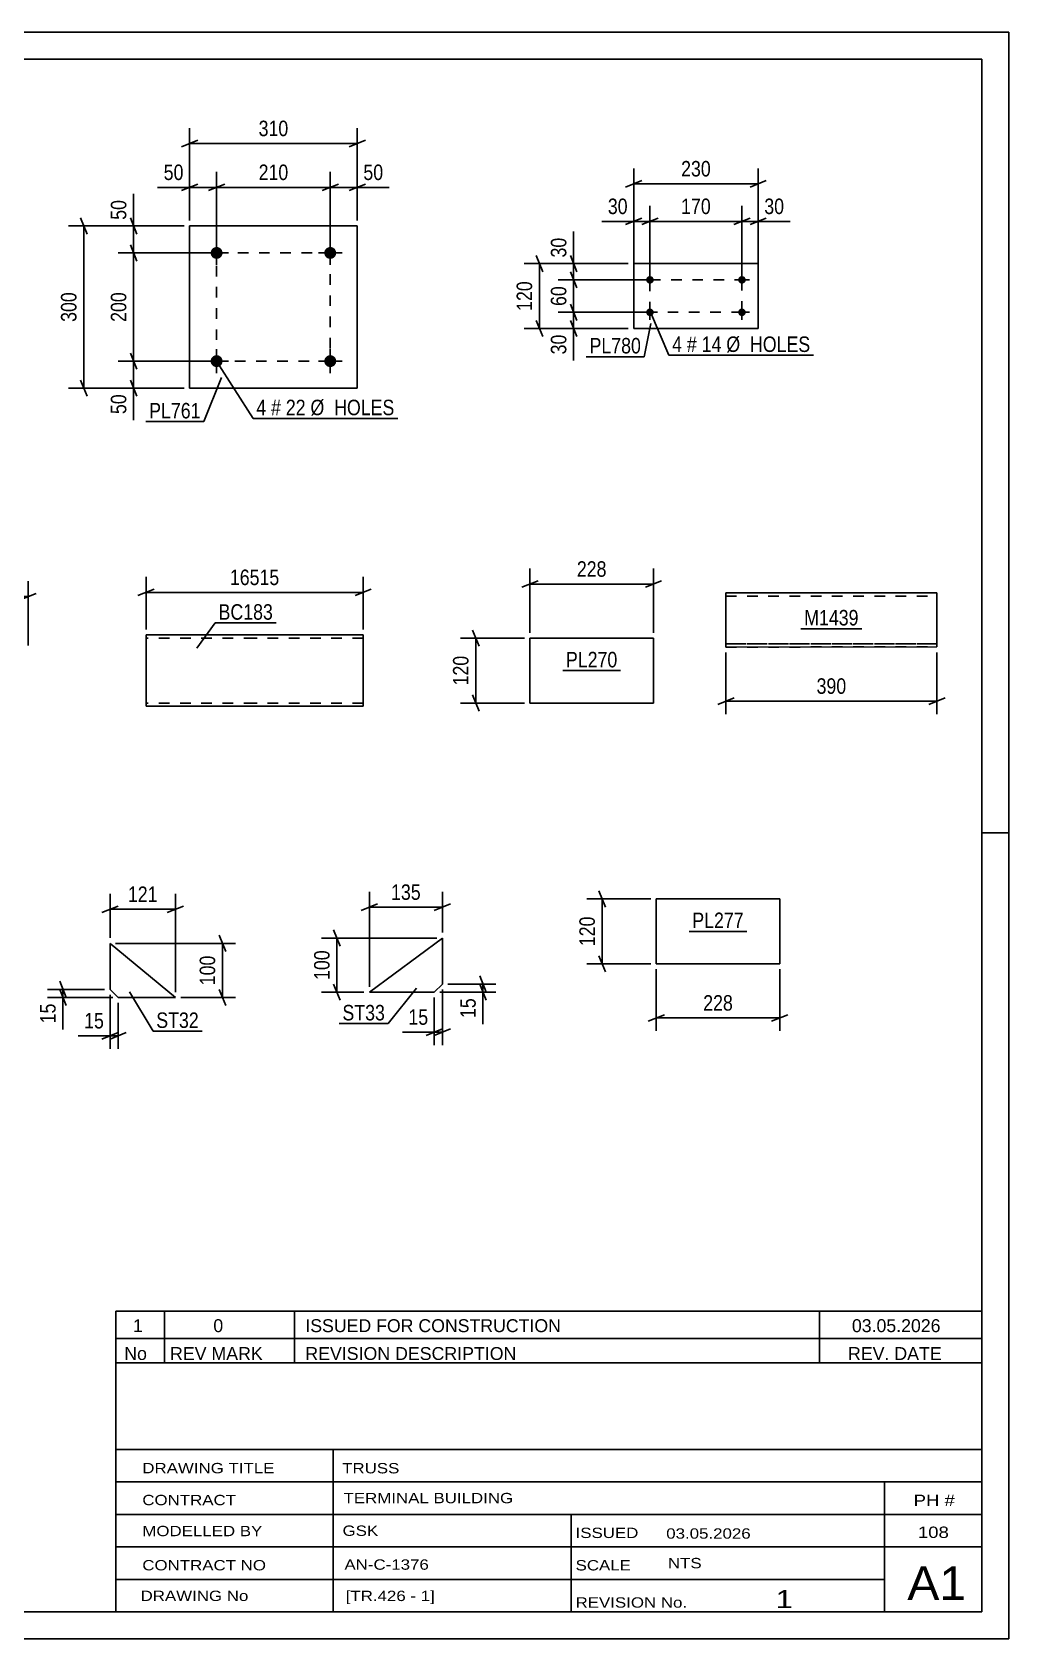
# Model space of a CAD drawing. Header units: millimetres. Extents: x 0 to 420, y 0 to 297.
# Drawn here: x 239.5 to 420, y 0 to 297 of the extents above; entities that cross this region are included whole.
import ezdxf

# ---------------------------------------------------------------- set-up
doc = ezdxf.new("R2010")
doc.units = ezdxf.units.MM
doc.linetypes.add('DXK_LINE_DOT2', pattern=[3.9198, 1.9599, -1.9599])
doc.styles.add('Arial Narrow', font='ARIALN.TTF', dxfattribs={"height": 0.2})

# ---------------------------------------------------------------- blocks, each defined once
blk = doc.blocks.new('Unknown-814463831-7954')
at = {"color": 7, "linetype": 'Continuous'}
for p, q in [((255, 60.55), (415, 60.55)), ((415, 60.55), (255, 60.55)), ((255, 60.55), (255, 55.55)), ((264, 60.55), (264, 55.55)), ((288, 60.55), (288, 55.55)), ((385, 60.55), (385, 55.55)), ((415, 60.55), (415, 55.55)), ((255, 55.55), (415, 55.55)), ((255, 55.55), (255, 51.05)), ((255, 55.55), (415, 55.55)), ((264, 55.55), (264, 51.05)), ((288, 55.55), (288, 51.05)), ((385, 55.55), (385, 51.05)), ((415, 55.55), (415, 51.05)), ((415, 51.05), (255, 51.05))]:
    blk.add_line(p, q, dxfattribs=at)
at = {"color": 7, "linetype": 'Continuous', "style": 'Arial Narrow'}
for s, height, width, p in [('1', 2.39, 1.196471, (258.16, 56.7)), ('0', 2.39, 1.196471, (273, 56.7)), ('ISSUED FOR CONSTRUCTION', 2.3861, 1.196471, (290, 56.7)), ('03.05.2026', 2.386, 1.196471, (391, 56.7)), ('No', 2.386, 1.2, (256.54, 51.55)), ('REV MARK', 2.386, 1.2, (265, 51.55)), ('REVISION DESCRIPTION', 2.3861, 1.2, (290, 51.55)), ('REV. DATE', 2.386, 1.2, (390.28, 51.55))]:
    blk.add_text(s, height=height, dxfattribs=dict(at, width=width)).set_placement(p)
blk = doc.blocks.new('Unknown-814463831-1135')
at = {"color": 5, "linetype": 'Continuous'}
for p, q in [((420, 297), (0, 297)), ((420, 0), (420, 297)), ((415, 292), (5, 292)), ((415, 5), (415, 292)), ((420, 149), (415, 149)), ((5, 5), (415, 5)), ((0, 0), (420, 0))]:
    blk.add_line(p, q, dxfattribs=at)
blk = doc.blocks.new('Unknown-814463831-7953')
at = {"color": 7, "linetype": 'Continuous'}
for p, q in [((255, 51.05), (255, 5)), ((255, 51.05), (415, 51.05)), ((415, 51), (415, 5)), ((255, 35), (415, 35)), ((295.14, 35), (295.14, 5)), ((255, 29), (415, 29)), ((397, 5.05), (397, 29.05)), ((255, 23), (415, 23)), ((339.14, 23), (339.14, 5)), ((255, 17), (415, 17)), ((255, 11), (397, 11)), ((255, 5), (415, 5))]:
    blk.add_line(p, q, dxfattribs=at)
at = {"color": 7, "style": 'Arial Narrow'}
for s, height, width, p in [('DRAWING TITLE', 1.9089, 1.425378, (259.88, 30.61)), ('TRUSS', 1.909, 1.425378, (296.81, 30.59)), ('TERMINAL BUILDING', 1.9089, 1.425378, (297.06, 25.07)), ('CONTRACT', 1.909, 1.425378, (259.88, 24.71)), ('MODELLED BY', 1.9089, 1.425378, (259.88, 18.98)), ('GSK', 1.909, 1.425378, (296.88, 19.04)), ('ISSUED', 1.909, 1.425378, (339.94, 18.64)), ('03.05.2026', 1.909, 1.425378, (356.69, 18.52)), ('CONTRACT NO', 1.9089, 1.425378, (259.88, 12.66)), ('AN-C-1376', 1.909, 1.425378, (297.23, 12.78)), ('SCALE', 1.909, 1.425378, (339.94, 12.65)), ('A1', 6.204, 1.25, (401.24, 7.2)), ('DRAWING No', 1.909, 1.425378, (259.56, 7)), ('[TR.426 - 1]', 1.9089, 1.425378, (297.46, 6.99)), ('1', 3.34, 1.5, (376.91, 5.68)), ('REVISION No.', 1.9089, 1.425378, (339.94, 5.77))]:
    blk.add_text(s, height=height, dxfattribs=dict(at, width=width)).set_placement(p)
at = {"color": 7, "linetype": 'Continuous', "style": 'Arial Narrow'}
for s, height, width, p in [('PH #', 2.1, 1.42538, (402.4, 24.55)), ('108', 2.1, 1.42538, (403.19, 18.65)), ('NTS', 1.909, 1.425378, (357, 13.05))]:
    blk.add_text(s, height=height, dxfattribs=dict(at, width=width)).set_placement(p)
blk = doc.blocks.new('Part-814463831-2217 - 2201')
at = {"color": 2, "linetype": 'Continuous'}
for p, q in [((253.91, 128.56), (253.91, 120.06)), ((253.91, 128.56), (266, 118.56)), ((253.91, 120.06), (255.41, 118.56)), ((266, 118.56), (255.41, 118.56))]:
    blk.add_line(p, q, dxfattribs=at)
blk = doc.blocks.new('Part-814463831-2102 - 2088')
at = {"color": 2, "linetype": 'Continuous'}
for p, q in [((354.33, 184.98), (331.5, 184.98)), ((331.5, 184.98), (331.5, 172.98)), ((354.33, 172.98), (354.33, 184.98)), ((331.5, 172.98), (354.33, 172.98))]:
    blk.add_line(p, q, dxfattribs=at)
blk = doc.blocks.new('Part-814463831-2277 - 2261')
at = {"color": 2, "linetype": 'Continuous'}
for p, q in [((315.33, 129.54), (301.84, 119.54)), ((315.33, 121.04), (315.33, 129.54)), ((301.84, 119.54), (313.83, 119.54)), ((313.83, 119.54), (315.33, 121.04))]:
    blk.add_line(p, q, dxfattribs=at)
blk = doc.blocks.new('Bolt-814463831-2588 - 2539')
at = {"linetype": 'Continuous'}
for points in [[(272.51, 236.18), (272.53, 236.41), (272.6, 236.63), (272.72, 236.83), (272.87, 237), (273.06, 237.13), (273.27, 237.23), (273.49, 237.28), (273.72, 237.28), (273.95, 237.23), (274.16, 237.13), (274.35, 237), (274.5, 236.83), (274.61, 236.63), (274.69, 236.41), (274.71, 236.18), (274.69, 235.95), (274.61, 235.73), (274.5, 235.54), (274.35, 235.36), (274.16, 235.23), (273.95, 235.14), (273.72, 235.09), (273.49, 235.09), (273.27, 235.14), (273.06, 235.23), (272.87, 235.36), (272.72, 235.54), (272.6, 235.73), (272.53, 235.95)], [(293.51, 236.18), (293.53, 236.41), (293.6, 236.63), (293.72, 236.83), (293.87, 237), (294.06, 237.13), (294.27, 237.23), (294.49, 237.28), (294.72, 237.28), (294.95, 237.23), (295.16, 237.13), (295.35, 237), (295.5, 236.83), (295.61, 236.63), (295.69, 236.41), (295.71, 236.18), (295.69, 235.95), (295.61, 235.73), (295.5, 235.54), (295.35, 235.36), (295.16, 235.23), (294.95, 235.14), (294.72, 235.09), (294.49, 235.09), (294.27, 235.14), (294.06, 235.23), (293.87, 235.36), (293.72, 235.54), (293.6, 235.73), (293.53, 235.95)]]:
    blk.add_hatch(color=1, dxfattribs=at).paths.add_polyline_path(points)
at = {"color": 1, "linetype": 'Continuous'}
for p, q in [((273.61, 238.38), (273.61, 233.98)), ((294.61, 238.38), (294.61, 233.98)), ((271.41, 236.18), (275.81, 236.18)), ((292.41, 236.18), (296.81, 236.18))]:
    blk.add_line(p, q, dxfattribs=at)
blk = doc.blocks.new('Part-814463831-2555 - 2539')
at = {"color": 2, "linetype": 'Continuous'}
for p, q in [((268.61, 261.18), (299.61, 261.18)), ((268.61, 231.18), (268.61, 261.18)), ((299.61, 261.18), (299.61, 261.18)), ((299.61, 261.18), (299.61, 231.18)), ((268.61, 231.18), (299.61, 231.18)), ((299.61, 231.18), (299.61, 231.18))]:
    blk.add_line(p, q, dxfattribs=at)
at = {"color": 7, "linetype": 'DXK_LINE_DOT2'}
for p, q in [((268.61, 261.18), (268.61, 261.18)), ((268.61, 231.18), (268.61, 261.18)), ((299.61, 231.18), (299.61, 261.18)), ((268.61, 231.18), (268.61, 231.18))]:
    blk.add_line(p, q, dxfattribs=at)
blk = doc.blocks.new('Bolt-814463831-2593 - 2539')
at = {"linetype": 'Continuous'}
for points in [[(272.51, 256.18), (272.53, 256.41), (272.6, 256.63), (272.72, 256.83), (272.87, 257), (273.06, 257.13), (273.27, 257.23), (273.49, 257.28), (273.72, 257.28), (273.95, 257.23), (274.16, 257.13), (274.35, 257), (274.5, 256.83), (274.61, 256.63), (274.69, 256.41), (274.71, 256.18), (274.69, 255.95), (274.61, 255.73), (274.5, 255.54), (274.35, 255.36), (274.16, 255.23), (273.95, 255.14), (273.72, 255.09), (273.49, 255.09), (273.27, 255.14), (273.06, 255.23), (272.87, 255.36), (272.72, 255.54), (272.6, 255.73), (272.53, 255.95)], [(293.51, 256.18), (293.53, 256.41), (293.6, 256.63), (293.72, 256.83), (293.87, 257), (294.06, 257.13), (294.27, 257.23), (294.49, 257.28), (294.72, 257.28), (294.95, 257.23), (295.16, 257.13), (295.35, 257), (295.5, 256.83), (295.61, 256.63), (295.69, 256.41), (295.71, 256.18), (295.69, 255.95), (295.61, 255.73), (295.5, 255.54), (295.35, 255.36), (295.16, 255.23), (294.95, 255.14), (294.72, 255.09), (294.49, 255.09), (294.27, 255.14), (294.06, 255.23), (293.87, 255.36), (293.72, 255.54), (293.6, 255.73), (293.53, 255.95)]]:
    blk.add_hatch(color=1, dxfattribs=at).paths.add_polyline_path(points)
at = {"color": 1, "linetype": 'Continuous'}
for p, q in [((271.41, 256.18), (275.81, 256.18)), ((273.61, 258.38), (273.61, 253.98)), ((292.41, 256.18), (296.81, 256.18)), ((294.61, 258.38), (294.61, 253.98))]:
    blk.add_line(p, q, dxfattribs=at)
blk = doc.blocks.new('Part-814463831-2783 - 2769')
at = {"color": 2, "linetype": 'Continuous'}
for p, q in [((367.71, 193.34), (406.71, 193.35)), ((367.72, 193.34), (367.71, 193.34)), ((367.71, 193.25), (367.71, 193.34)), ((367.71, 192.99), (367.71, 193.25)), ((406.71, 193.35), (406.71, 193.35)), ((406.71, 193.35), (406.71, 193.26)), ((406.71, 193.26), (406.71, 193)), ((367.71, 192.6), (367.71, 192.99)), ((367.71, 192.6), (367.72, 184.08)), ((406.71, 193), (406.71, 192.61)), ((406.71, 192.61), (406.71, 184.09)), ((367.72, 183.69), (367.72, 184.08)), ((367.72, 183.43), (367.72, 183.69)), ((367.72, 183.34), (367.72, 183.43)), ((367.72, 183.34), (406.71, 183.35)), ((367.72, 183.34), (367.72, 183.34)), ((406.71, 184.09), (406.71, 183.7)), ((406.71, 183.7), (406.71, 183.44)), ((406.71, 183.44), (406.71, 183.35)), ((406.71, 183.35), (406.71, 183.35))]:
    blk.add_line(p, q, dxfattribs=at)
at = {"color": 7, "linetype": 'DXK_LINE_DOT2'}
for p, q in [((367.72, 193.34), (406.71, 193.35)), ((367.72, 193.34), (367.72, 193.25)), ((367.72, 193.25), (367.72, 192.99)), ((406.71, 193.26), (406.71, 193.35)), ((406.71, 193), (406.71, 193.26)), ((367.71, 192.74), (406.71, 192.75)), ((367.71, 192.74), (367.72, 192.74)), ((367.71, 192.69), (367.71, 192.74)), ((367.71, 192.6), (367.71, 192.69)), ((367.71, 192.56), (367.71, 192.6)), ((367.71, 192.37), (367.71, 192.56)), ((367.71, 192.37), (367.72, 184.12)), ((367.72, 192.99), (367.72, 192.6)), ((367.72, 192.74), (406.71, 192.75)), ((367.72, 192.69), (367.72, 192.74)), ((367.72, 192.69), (367.72, 184.31)), ((367.72, 192.6), (367.72, 183.99)), ((406.71, 192.61), (406.71, 193)), ((406.71, 192.75), (406.71, 192.75)), ((406.71, 192.71), (406.71, 192.75)), ((406.71, 192.71), (406.71, 192.75)), ((406.71, 192.71), (406.71, 184.32)), ((406.71, 192.61), (406.71, 192.71)), ((406.71, 192.61), (406.71, 184)), ((406.71, 192.58), (406.71, 192.61)), ((406.71, 192.38), (406.71, 192.58)), ((406.71, 192.38), (406.71, 184.13)), ((367.72, 184.12), (367.72, 184.31)), ((406.71, 184.13), (406.71, 184.32)), ((367.72, 183.99), (367.72, 184.12)), ((367.72, 184.12), (367.72, 183.99)), ((367.72, 183.94), (367.72, 183.99)), ((367.72, 183.99), (367.72, 183.94)), ((367.72, 183.99), (367.72, 183.69)), ((406.71, 183.95), (367.72, 183.94)), ((367.72, 183.94), (406.71, 183.95)), ((367.72, 183.94), (367.72, 183.94)), ((367.72, 183.69), (367.72, 183.43)), ((367.72, 183.43), (367.72, 183.34)), ((367.72, 183.34), (406.71, 183.35)), ((406.71, 184), (406.71, 184.13)), ((406.71, 184.13), (406.71, 184)), ((406.71, 183.95), (406.71, 184)), ((406.71, 184), (406.71, 183.95)), ((406.71, 183.7), (406.71, 184)), ((406.71, 183.95), (406.71, 183.95)), ((406.71, 183.44), (406.71, 183.7)), ((406.71, 183.35), (406.71, 183.44))]:
    blk.add_line(p, q, dxfattribs=at)
blk = doc.blocks.new('Bolt-814463831-2863 - 2829')
at = {"linetype": 'Continuous'}
for points in [[(354.38, 251.2), (354.37, 251.05), (354.32, 250.91), (354.24, 250.79), (354.14, 250.68), (354.02, 250.6), (353.89, 250.54), (353.74, 250.52), (353.6, 250.52), (353.45, 250.55), (353.32, 250.61), (353.2, 250.7), (353.11, 250.81), (353.04, 250.94), (353, 251.08), (352.98, 251.23), (353, 251.37), (353.05, 251.51), (353.13, 251.64), (353.23, 251.74), (353.35, 251.83), (353.48, 251.88), (353.63, 251.91), (353.77, 251.91), (353.91, 251.87), (354.05, 251.81), (354.16, 251.72), (354.26, 251.61), (354.33, 251.48), (354.37, 251.34)], [(371.38, 251.2), (371.37, 251.05), (371.32, 250.91), (371.24, 250.79), (371.14, 250.68), (371.02, 250.6), (370.89, 250.54), (370.74, 250.52), (370.6, 250.52), (370.45, 250.55), (370.32, 250.61), (370.2, 250.7), (370.11, 250.81), (370.04, 250.94), (370, 251.08), (369.98, 251.23), (370, 251.37), (370.05, 251.51), (370.13, 251.64), (370.23, 251.74), (370.35, 251.83), (370.48, 251.88), (370.63, 251.91), (370.77, 251.91), (370.91, 251.87), (371.05, 251.81), (371.16, 251.72), (371.26, 251.61), (371.33, 251.48), (371.37, 251.34)], [(354.38, 245.2), (354.37, 245.05), (354.32, 244.91), (354.24, 244.79), (354.14, 244.68), (354.02, 244.6), (353.89, 244.54), (353.74, 244.52), (353.6, 244.52), (353.45, 244.55), (353.32, 244.61), (353.2, 244.7), (353.11, 244.81), (353.04, 244.94), (353, 245.08), (352.98, 245.23), (353, 245.37), (353.05, 245.51), (353.13, 245.64), (353.23, 245.74), (353.35, 245.83), (353.48, 245.88), (353.63, 245.91), (353.77, 245.91), (353.91, 245.87), (354.05, 245.81), (354.16, 245.72), (354.26, 245.61), (354.33, 245.48), (354.37, 245.34)], [(371.38, 245.2), (371.37, 245.05), (371.32, 244.91), (371.24, 244.79), (371.14, 244.68), (371.02, 244.6), (370.89, 244.54), (370.74, 244.52), (370.6, 244.52), (370.45, 244.55), (370.32, 244.61), (370.2, 244.7), (370.11, 244.81), (370.04, 244.94), (370, 245.08), (369.98, 245.23), (370, 245.37), (370.05, 245.51), (370.13, 245.64), (370.23, 245.74), (370.35, 245.83), (370.48, 245.88), (370.63, 245.91), (370.77, 245.91), (370.91, 245.87), (371.05, 245.81), (371.16, 245.72), (371.26, 245.61), (371.33, 245.48), (371.37, 245.34)]]:
    blk.add_hatch(color=1, dxfattribs=at).paths.add_polyline_path(points)
at = {"color": 1, "linetype": 'Continuous'}
for p, q in [((353.68, 249.81), (353.68, 252.61)), ((370.68, 249.81), (370.68, 252.61)), ((355.08, 251.21), (352.28, 251.21)), ((372.08, 251.21), (369.28, 251.21)), ((353.68, 243.81), (353.68, 246.61)), ((370.68, 243.81), (370.68, 246.61)), ((355.08, 245.21), (352.28, 245.21)), ((372.08, 245.21), (369.28, 245.21))]:
    blk.add_line(p, q, dxfattribs=at)
blk = doc.blocks.new('Part-814463831-2878 - 2829')
at = {"color": 2, "linetype": 'Continuous'}
for p, q in [((373.68, 254.21), (350.68, 254.21)), ((350.68, 242.21), (350.68, 254.21)), ((373.68, 254.21), (373.68, 242.21)), ((373.68, 242.21), (350.68, 242.21)), ((373.68, 242.21), (373.68, 242.21))]:
    blk.add_line(p, q, dxfattribs=at)
at = {"color": 7, "linetype": 'DXK_LINE_DOT2'}
for p, q in [((350.68, 242.21), (350.68, 254.21)), ((373.68, 242.21), (373.68, 254.21)), ((373.68, 242.21), (373.68, 242.21))]:
    blk.add_line(p, q, dxfattribs=at)
blk = doc.blocks.new('Part-814463831-3023 - 3007')
at = {"color": 2, "linetype": 'Continuous'}
for p, q in [((280.58, 185.58), (260.58, 185.58)), ((260.58, 172.47), (260.58, 185.58)), ((300.68, 185.58), (280.68, 185.58)), ((300.68, 185.58), (300.68, 172.38)), ((260.58, 172.38), (260.58, 172.47)), ((280.58, 172.38), (260.58, 172.38)), ((300.68, 172.38), (280.68, 172.38))]:
    blk.add_line(p, q, dxfattribs=at)
at = {"color": 7, "linetype": 'DXK_LINE_DOT2'}
for p, q in [((280.58, 184.98), (260.58, 184.98)), ((300.68, 184.98), (280.68, 184.98)), ((300.68, 185.49), (300.68, 185.58)), ((260.58, 172.98), (260.58, 173.03)), ((280.58, 172.98), (260.58, 172.98)), ((300.68, 172.98), (280.68, 172.98)), ((300.68, 172.98), (300.68, 173.03))]:
    blk.add_line(p, q, dxfattribs=at)
blk = doc.blocks.new('Part-814463831-7644 - 7643')
at = {"color": 2, "linetype": 'Continuous'}
for p, q in [((377.67, 136.78), (354.85, 136.78)), ((354.85, 136.78), (354.85, 124.78)), ((377.67, 124.78), (377.67, 136.78)), ((354.85, 124.78), (377.67, 124.78))]:
    blk.add_line(p, q, dxfattribs=at)
blk = doc.blocks.new('Rectangle-814463831-2712 - 2539')
at = {"color": 1, "linetype": 'DXK_LINE_DOT2'}
blk.add_lwpolyline([(273.61, 256.18), (294.61, 256.18), (294.61, 236.18), (273.61, 236.18), (273.61, 256.18)], close=True, dxfattribs=at)
blk = doc.blocks.new('Rectangle-814463831-2963 - 2829')
at = {"color": 1, "linetype": 'DXK_LINE_DOT2'}
blk.add_lwpolyline([(353.68, 251.21), (370.68, 251.21), (370.68, 245.21), (353.68, 245.21), (353.68, 251.21)], close=True, dxfattribs=at)
blk = doc.blocks.new('StraightDimension-814463831-1923 - 1899')
at = {"color": 7, "linetype": 'Continuous'}
for p, q in [((200.19, 193.25), (197.19, 192.05)), ((198.69, 183.65), (198.69, 195.5)), ((237.29, 192.05), (240.29, 193.25)), ((238.79, 183.65), (238.79, 195.5)), ((198.69, 192.65), (238.79, 192.65))]:
    blk.add_line(p, q, dxfattribs=at)
at = {"color": 0}
blk.add_wipeout([(223.91, 193.4), (223.91, 197.6), (213.57, 197.6), (213.57, 193.4)], dxfattribs=at)
at = {"color": 3, "style": 'Arial Narrow'}
blk.add_text('16221', height=2.863, dxfattribs=at).set_placement((214.17, 194))
blk = doc.blocks.new('StraightDimension-814463831-2249 - 2201')
at = {"color": 7, "linetype": 'Continuous'}
for p, q in [((254.91, 128.56), (277.09, 128.56)), ((274.09, 130.06), (275.29, 127.06)), ((274.69, 118.56), (274.69, 128.56)), ((275.29, 117.06), (274.09, 120.06)), ((267, 118.56), (277.09, 118.56))]:
    blk.add_line(p, q, dxfattribs=at)
at = {"color": 0}
blk.add_wipeout([(273.94, 126.91), (269.74, 126.91), (269.74, 120.22), (273.94, 120.22)], dxfattribs=at)
at = {"color": 3, "style": 'Arial Narrow'}
blk.add_text('100', height=2.863, rotation=90.0002, dxfattribs=at).set_placement((273.34, 120.82))
blk = doc.blocks.new('StraightDimension-814463831-2219 - 2201')
at = {"color": 7, "linetype": 'Continuous'}
for p, q in [((253.91, 119.06), (253.91, 109.08)), ((255.41, 117.56), (255.41, 109.08)), ((252.41, 110.88), (255.41, 112.08)), ((256.91, 112.08), (253.91, 110.88)), ((253.91, 111.48), (255.41, 111.48))]:
    blk.add_line(p, q, dxfattribs=at)
at = {"color": 0}
blk.add_wipeout([(253.38, 112.23), (253.38, 116.43), (248.53, 116.43), (248.53, 112.23)], dxfattribs=at)
at = {"color": 7, "linetype": 'Continuous'}
blk.add_line((253.91, 111.48), (248, 111.48), dxfattribs=at)
blk.add_line((253.91, 111.48), (248, 111.48), dxfattribs=at)
at = {"color": 3, "style": 'Arial Narrow'}
blk.add_text('15', height=2.863, dxfattribs=at).set_placement((249.13, 112.83))
blk = doc.blocks.new('StraightDimension-814463831-2231 - 2201')
at = {"color": 7, "linetype": 'Continuous'}
for p, q in [((253.91, 129.56), (253.91, 137.71)), ((266, 119.56), (266, 137.71)), ((252.41, 134.26), (255.41, 135.46)), ((253.91, 134.86), (266, 134.86)), ((267.5, 135.46), (264.5, 134.26))]:
    blk.add_line(p, q, dxfattribs=at)
at = {"color": 0}
blk.add_wipeout([(263.29, 135.61), (263.29, 139.81), (256.61, 139.81), (256.61, 135.61)], dxfattribs=at)
at = {"color": 3, "style": 'Arial Narrow'}
blk.add_text('121', height=2.863, dxfattribs=at).set_placement((257.21, 136.21))
blk = doc.blocks.new('StraightDimension-814463831-2238 - 2201')
at = {"color": 7, "linetype": 'Continuous'}
for p, q in [((252.91, 120.06), (242.36, 120.06)), ((244.61, 121.56), (245.81, 118.56)), ((245.81, 117.06), (244.61, 120.06)), ((245.21, 118.56), (245.21, 120.06)), ((254.41, 118.56), (242.36, 118.56))]:
    blk.add_line(p, q, dxfattribs=at)
at = {"color": 0}
blk.add_wipeout([(244.46, 118.04), (240.26, 118.04), (240.26, 113.18), (244.46, 113.18)], dxfattribs=at)
at = {"color": 7, "linetype": 'Continuous'}
blk.add_line((245.21, 118.56), (245.21, 112.66), dxfattribs=at)
blk.add_line((245.21, 118.56), (245.21, 112.66), dxfattribs=at)
at = {"color": 3, "style": 'Arial Narrow'}
blk.add_text('15', height=2.863, rotation=90.0002, dxfattribs=at).set_placement((243.86, 113.78))
blk = doc.blocks.new('StraightDimension-814463831-2104 - 2088')
at = {"color": 7, "linetype": 'Continuous'}
for p, q in [((331.5, 185.98), (331.5, 197.83)), ((354.33, 185.98), (354.33, 197.83)), ((333, 195.58), (330, 194.38)), ((331.5, 194.98), (354.33, 194.98)), ((352.83, 194.38), (355.83, 195.58))]:
    blk.add_line(p, q, dxfattribs=at)
at = {"color": 0}
blk.add_wipeout([(346.26, 195.73), (346.26, 199.93), (339.57, 199.93), (339.57, 195.73)], dxfattribs=at)
at = {"color": 3, "style": 'Arial Narrow'}
blk.add_text('228', height=2.863, dxfattribs=at).set_placement((340.17, 196.33))
blk = doc.blocks.new('StraightDimension-814463831-2115 - 2088')
at = {"color": 7, "linetype": 'Continuous'}
for p, q in [((330.5, 184.98), (318.65, 184.98)), ((320.9, 186.48), (322.1, 183.48)), ((321.5, 172.98), (321.5, 184.98)), ((330.5, 172.98), (318.65, 172.98)), ((322.1, 171.48), (320.9, 174.48))]:
    blk.add_line(p, q, dxfattribs=at)
at = {"color": 0}
blk.add_wipeout([(320.75, 182.32), (316.55, 182.32), (316.55, 175.64), (320.75, 175.64)], dxfattribs=at)
at = {"color": 3, "style": 'Arial Narrow'}
blk.add_text('120', height=2.863, rotation=90.0002, dxfattribs=at).set_placement((320.15, 176.24))
blk = doc.blocks.new('StraightDimension-814463831-2279 - 2261')
at = {"color": 7, "linetype": 'Continuous'}
for p, q in [((322.23, 122.54), (323.43, 119.54)), ((314.83, 119.54), (325.23, 119.54)), ((316.33, 121.04), (325.23, 121.04)), ((323.43, 118.04), (322.23, 121.04)), ((322.83, 119.54), (322.83, 121.04))]:
    blk.add_line(p, q, dxfattribs=at)
at = {"color": 0}
blk.add_wipeout([(322.08, 119.01), (317.88, 119.01), (317.88, 114.16), (322.08, 114.16)], dxfattribs=at)
at = {"color": 7, "linetype": 'Continuous'}
blk.add_line((322.83, 119.54), (322.83, 113.63), dxfattribs=at)
blk.add_line((322.83, 119.54), (322.83, 113.63), dxfattribs=at)
at = {"color": 3, "style": 'Arial Narrow'}
blk.add_text('15', height=2.863, rotation=90.0002, dxfattribs=at).set_placement((321.48, 114.76))
blk = doc.blocks.new('StraightDimension-814463831-2316 - 2261')
at = {"color": 7, "linetype": 'Continuous'}
for p, q in [((301.84, 120.54), (301.84, 138.1)), ((315.33, 130.54), (315.33, 138.1)), ((303.34, 135.85), (300.34, 134.65)), ((301.84, 135.25), (315.33, 135.25)), ((313.83, 134.65), (316.83, 135.85))]:
    blk.add_line(p, q, dxfattribs=at)
at = {"color": 0}
blk.add_wipeout([(311.93, 136), (311.93, 140.2), (305.24, 140.2), (305.24, 136)], dxfattribs=at)
at = {"color": 3, "style": 'Arial Narrow'}
blk.add_text('135', height=2.863, dxfattribs=at).set_placement((305.84, 136.6))
blk = doc.blocks.new('StraightDimension-814463831-2291 - 2261')
at = {"color": 7, "linetype": 'Continuous'}
for p, q in [((295.23, 131.04), (296.43, 128.04)), ((314.33, 129.54), (292.98, 129.54)), ((295.83, 119.54), (295.83, 129.54)), ((300.84, 119.54), (292.98, 119.54)), ((296.43, 118.04), (295.23, 121.04))]:
    blk.add_line(p, q, dxfattribs=at)
at = {"color": 0}
blk.add_wipeout([(295.08, 127.88), (290.88, 127.88), (290.88, 121.2), (295.08, 121.2)], dxfattribs=at)
at = {"color": 3, "style": 'Arial Narrow'}
blk.add_text('100', height=2.863, rotation=90.0002, dxfattribs=at).set_placement((294.48, 121.8))
blk = doc.blocks.new('StraightDimension-814463831-2300 - 2261')
at = {"color": 7, "linetype": 'Continuous'}
for p, q in [((315.33, 120.04), (315.33, 109.76)), ((313.83, 118.54), (313.83, 109.76)), ((312.33, 111.56), (315.33, 112.76)), ((316.83, 112.76), (313.83, 111.56)), ((313.83, 112.16), (315.33, 112.16))]:
    blk.add_line(p, q, dxfattribs=at)
at = {"color": 0}
blk.add_wipeout([(313.31, 112.91), (313.31, 117.11), (308.45, 117.11), (308.45, 112.91)], dxfattribs=at)
at = {"color": 7, "linetype": 'Continuous'}
blk.add_line((313.83, 112.16), (307.93, 112.16), dxfattribs=at)
blk.add_line((313.83, 112.16), (307.93, 112.16), dxfattribs=at)
at = {"color": 3, "style": 'Arial Narrow'}
blk.add_text('15', height=2.863, dxfattribs=at).set_placement((309.05, 113.51))
blk = doc.blocks.new('StraightDimension-814463831-2616 - 2539')
at = {"color": 7, "linetype": 'Continuous'}
for p, q in [((294.61, 257.18), (294.61, 271.16)), ((299.61, 262.18), (299.61, 271.16)), ((293.11, 267.71), (296.11, 268.91)), ((294.61, 268.31), (299.61, 268.31)), ((301.11, 268.91), (298.11, 267.71))]:
    blk.add_line(p, q, dxfattribs=at)
at = {"color": 0}
blk.add_wipeout([(304.99, 269.06), (304.99, 273.26), (300.13, 273.26), (300.13, 269.06)], dxfattribs=at)
at = {"color": 7, "linetype": 'Continuous'}
blk.add_line((299.61, 268.31), (305.52, 268.31), dxfattribs=at)
blk.add_line((299.61, 268.31), (305.52, 268.31), dxfattribs=at)
at = {"color": 3, "style": 'Arial Narrow'}
blk.add_text('50', height=2.863, dxfattribs=at).set_placement((300.73, 269.66))
blk = doc.blocks.new('StraightDimension-814463831-2605 - 2539')
at = {"color": 7, "linetype": 'Continuous'}
for p, q in [((268.61, 262.18), (268.61, 279.27)), ((299.61, 262.18), (299.61, 279.27)), ((270.11, 277.02), (267.11, 275.82)), ((268.61, 276.42), (299.61, 276.42)), ((298.11, 275.82), (301.11, 277.02))]:
    blk.add_line(p, q, dxfattribs=at)
at = {"color": 0}
blk.add_wipeout([(287.45, 277.17), (287.45, 281.37), (280.77, 281.37), (280.77, 277.17)], dxfattribs=at)
at = {"color": 3, "style": 'Arial Narrow'}
blk.add_text('310', height=2.863, dxfattribs=at).set_placement((281.37, 277.77))
blk = doc.blocks.new('StraightDimension-814463831-2629 - 2539')
at = {"color": 7, "linetype": 'Continuous'}
for p, q in [((273.61, 257.18), (273.61, 271.16)), ((294.61, 257.18), (294.61, 271.16)), ((275.11, 268.91), (272.11, 267.71)), ((273.61, 268.31), (294.61, 268.31)), ((293.11, 267.71), (296.11, 268.91))]:
    blk.add_line(p, q, dxfattribs=at)
at = {"color": 0}
blk.add_wipeout([(287.45, 269.06), (287.45, 273.26), (280.77, 273.26), (280.77, 269.06)], dxfattribs=at)
at = {"color": 3, "style": 'Arial Narrow'}
blk.add_text('210', height=2.863, dxfattribs=at).set_placement((281.37, 269.66))
blk = doc.blocks.new('StraightDimension-814463831-2645 - 2539')
at = {"color": 7, "linetype": 'Continuous'}
for p, q in [((268.61, 262.18), (268.61, 271.16)), ((273.61, 257.18), (273.61, 271.16)), ((267.11, 267.71), (270.11, 268.91)), ((268.61, 268.31), (273.61, 268.31)), ((275.11, 268.91), (272.11, 267.71))]:
    blk.add_line(p, q, dxfattribs=at)
at = {"color": 0}
blk.add_wipeout([(268.08, 269.06), (268.08, 273.26), (263.23, 273.26), (263.23, 269.06)], dxfattribs=at)
at = {"color": 7, "linetype": 'Continuous'}
blk.add_line((268.61, 268.31), (262.7, 268.31), dxfattribs=at)
blk.add_line((268.61, 268.31), (262.7, 268.31), dxfattribs=at)
at = {"color": 3, "style": 'Arial Narrow'}
blk.add_text('50', height=2.863, dxfattribs=at).set_placement((263.83, 269.66))
blk = doc.blocks.new('StraightDimension-814463831-2659 - 2539')
at = {"color": 7, "linetype": 'Continuous'}
for p, q in [((249.66, 259.68), (248.46, 262.68)), ((267.61, 261.18), (246.21, 261.18)), ((249.06, 231.18), (249.06, 261.18)), ((248.46, 232.68), (249.66, 229.68)), ((267.61, 231.18), (246.21, 231.18))]:
    blk.add_line(p, q, dxfattribs=at)
at = {"color": 0}
blk.add_wipeout([(248.31, 249.52), (244.11, 249.52), (244.11, 242.84), (248.31, 242.84)], dxfattribs=at)
at = {"color": 3, "style": 'Arial Narrow'}
blk.add_text('300', height=2.863, rotation=90.0002, dxfattribs=at).set_placement((247.71, 243.44))
blk = doc.blocks.new('StraightDimension-814463831-2670 - 2539')
at = {"color": 7, "linetype": 'Continuous'}
for p, q in [((257.67, 262.68), (258.87, 259.68)), ((267.61, 261.18), (255.42, 261.18)), ((258.27, 256.18), (258.27, 261.18)), ((272.61, 256.18), (255.42, 256.18)), ((258.87, 254.68), (257.67, 257.68))]:
    blk.add_line(p, q, dxfattribs=at)
at = {"color": 0}
blk.add_wipeout([(257.52, 266.56), (253.32, 266.56), (253.32, 261.71), (257.52, 261.71)], dxfattribs=at)
at = {"color": 7, "linetype": 'Continuous'}
blk.add_line((258.27, 261.18), (258.27, 267.09), dxfattribs=at)
blk.add_line((258.27, 261.18), (258.27, 267.09), dxfattribs=at)
at = {"color": 3, "style": 'Arial Narrow'}
blk.add_text('50', height=2.863, rotation=90.0002, dxfattribs=at).set_placement((256.92, 262.31))
blk = doc.blocks.new('StraightDimension-814463831-2683 - 2539')
at = {"color": 7, "linetype": 'Continuous'}
for p, q in [((272.61, 256.18), (255.42, 256.18)), ((258.87, 254.68), (257.67, 257.68)), ((258.27, 236.18), (258.27, 256.18)), ((257.67, 237.68), (258.87, 234.68)), ((272.61, 236.18), (255.42, 236.18))]:
    blk.add_line(p, q, dxfattribs=at)
at = {"color": 0}
blk.add_wipeout([(257.52, 249.52), (253.32, 249.52), (253.32, 242.84), (257.52, 242.84)], dxfattribs=at)
at = {"color": 3, "style": 'Arial Narrow'}
blk.add_text('200', height=2.863, rotation=90.0002, dxfattribs=at).set_placement((256.92, 243.44))
blk = doc.blocks.new('StraightDimension-814463831-2699 - 2539')
at = {"color": 7, "linetype": 'Continuous'}
for p, q in [((257.67, 237.68), (258.87, 234.68)), ((272.61, 236.18), (255.42, 236.18)), ((258.27, 231.18), (258.27, 236.18)), ((258.87, 229.68), (257.67, 232.68)), ((267.61, 231.18), (255.42, 231.18))]:
    blk.add_line(p, q, dxfattribs=at)
at = {"color": 0}
blk.add_wipeout([(257.52, 230.66), (253.32, 230.66), (253.32, 225.8), (257.52, 225.8)], dxfattribs=at)
at = {"color": 7, "linetype": 'Continuous'}
blk.add_line((258.27, 231.18), (258.27, 225.27), dxfattribs=at)
blk.add_line((258.27, 231.18), (258.27, 225.27), dxfattribs=at)
at = {"color": 3, "style": 'Arial Narrow'}
blk.add_text('50', height=2.863, rotation=90.0002, dxfattribs=at).set_placement((256.92, 226.4))
blk = doc.blocks.new('StraightDimension-814463831-2785 - 2769')
at = {"color": 7, "linetype": 'Continuous'}
for p, q in [((367.72, 182.34), (367.72, 170.94)), ((406.71, 182.35), (406.71, 170.94)), ((369.22, 173.94), (366.22, 172.74)), ((367.72, 173.34), (406.71, 173.34)), ((405.21, 172.74), (408.21, 173.94))]:
    blk.add_line(p, q, dxfattribs=at)
at = {"color": 0}
blk.add_wipeout([(390.56, 174.09), (390.56, 178.29), (383.87, 178.29), (383.87, 174.09)], dxfattribs=at)
at = {"color": 3, "style": 'Arial Narrow'}
blk.add_text('390', height=2.863, dxfattribs=at).set_placement((384.47, 174.69))
blk = doc.blocks.new('StraightDimension-814463831-4451 - 2829')
at = {"color": 7, "linetype": 'Continuous'}
for p, q in [((338.98, 255.71), (340.18, 252.71)), ((349.68, 254.21), (336.73, 254.21)), ((340.18, 249.71), (338.98, 252.71)), ((339.58, 251.21), (339.58, 254.21)), ((352.68, 251.21), (336.73, 251.21))]:
    blk.add_line(p, q, dxfattribs=at)
at = {"color": 0}
blk.add_wipeout([(338.83, 259.59), (334.63, 259.59), (334.63, 254.74), (338.83, 254.74)], dxfattribs=at)
at = {"color": 7, "linetype": 'Continuous'}
blk.add_line((339.58, 254.21), (339.58, 260.12), dxfattribs=at)
blk.add_line((339.58, 254.21), (339.58, 260.12), dxfattribs=at)
at = {"color": 3, "style": 'Arial Narrow'}
blk.add_text('30', height=2.863, rotation=90.0002, dxfattribs=at).set_placement((338.23, 255.34))
blk = doc.blocks.new('StraightDimension-814463831-2922 - 2829')
at = {"color": 7, "linetype": 'Continuous'}
for p, q in [((332.66, 255.71), (333.86, 252.71)), ((349.68, 254.21), (330.41, 254.21)), ((333.26, 242.21), (333.26, 254.21)), ((333.86, 240.71), (332.66, 243.71)), ((349.68, 242.21), (330.41, 242.21))]:
    blk.add_line(p, q, dxfattribs=at)
at = {"color": 0}
blk.add_wipeout([(332.51, 251.55), (328.31, 251.55), (328.31, 244.87), (332.51, 244.87)], dxfattribs=at)
at = {"color": 3, "style": 'Arial Narrow'}
blk.add_text('120', height=2.863, rotation=90.0002, dxfattribs=at).set_placement((331.91, 245.47))
blk = doc.blocks.new('StraightDimension-814463831-2880 - 2829')
at = {"color": 7, "linetype": 'Continuous'}
for p, q in [((350.68, 243.21), (350.68, 271.82)), ((373.68, 243.21), (373.68, 271.82)), ((352.18, 269.57), (349.18, 268.37)), ((350.68, 268.97), (373.68, 268.97)), ((372.18, 268.37), (375.18, 269.57))]:
    blk.add_line(p, q, dxfattribs=at)
at = {"color": 0}
blk.add_wipeout([(365.53, 269.72), (365.53, 273.92), (358.84, 273.92), (358.84, 269.72)], dxfattribs=at)
at = {"color": 3, "style": 'Arial Narrow'}
blk.add_text('230', height=2.863, dxfattribs=at).set_placement((359.44, 270.32))
blk = doc.blocks.new('StraightDimension-814463831-4452 - 2829')
at = {"color": 7, "linetype": 'Continuous'}
for p, q in [((338.98, 252.71), (340.18, 249.71)), ((352.68, 251.21), (336.73, 251.21)), ((339.58, 245.21), (339.58, 251.21)), ((340.18, 243.71), (338.98, 246.71)), ((352.68, 245.21), (336.73, 245.21))]:
    blk.add_line(p, q, dxfattribs=at)
at = {"color": 0}
blk.add_wipeout([(338.83, 250.64), (334.63, 250.64), (334.63, 245.78), (338.83, 245.78)], dxfattribs=at)
at = {"color": 3, "style": 'Arial Narrow'}
blk.add_text('60', height=2.863, rotation=90.0002, dxfattribs=at).set_placement((338.23, 246.38))
blk = doc.blocks.new('StraightDimension-814463831-4453 - 2829')
at = {"color": 7, "linetype": 'Continuous'}
for p, q in [((338.98, 246.71), (340.18, 243.71)), ((352.68, 245.21), (336.73, 245.21)), ((340.18, 240.71), (338.98, 243.71)), ((339.58, 242.21), (339.58, 245.21)), ((349.68, 242.21), (336.73, 242.21))]:
    blk.add_line(p, q, dxfattribs=at)
at = {"color": 0}
blk.add_wipeout([(338.83, 241.69), (334.63, 241.69), (334.63, 236.83), (338.83, 236.83)], dxfattribs=at)
at = {"color": 7, "linetype": 'Continuous'}
blk.add_line((339.58, 242.21), (339.58, 236.31), dxfattribs=at)
blk.add_line((339.58, 242.21), (339.58, 236.31), dxfattribs=at)
at = {"color": 3, "style": 'Arial Narrow'}
blk.add_text('30', height=2.863, rotation=90.0002, dxfattribs=at).set_placement((338.23, 237.43))
blk = doc.blocks.new('StraightDimension-814463831-4905 - 2829')
at = {"color": 7, "linetype": 'Continuous'}
for p, q in [((370.68, 252.21), (370.68, 264.87)), ((373.68, 255.21), (373.68, 264.87)), ((369.18, 261.42), (372.18, 262.62)), ((370.68, 262.02), (373.68, 262.02)), ((375.18, 262.62), (372.18, 261.42))]:
    blk.add_line(p, q, dxfattribs=at)
at = {"color": 0}
blk.add_wipeout([(379.07, 262.77), (379.07, 266.97), (374.21, 266.97), (374.21, 262.77)], dxfattribs=at)
at = {"color": 7, "linetype": 'Continuous'}
blk.add_line((373.68, 262.02), (379.59, 262.02), dxfattribs=at)
blk.add_line((373.68, 262.02), (379.59, 262.02), dxfattribs=at)
at = {"color": 3, "style": 'Arial Narrow'}
blk.add_text('30', height=2.863, dxfattribs=at).set_placement((374.81, 263.37))
blk = doc.blocks.new('StraightDimension-814463831-4906 - 2829')
at = {"color": 7, "linetype": 'Continuous'}
for p, q in [((353.68, 252.21), (353.68, 264.87)), ((370.68, 252.21), (370.68, 264.87)), ((355.18, 262.62), (352.18, 261.42)), ((353.68, 262.02), (370.68, 262.02)), ((369.18, 261.42), (372.18, 262.62))]:
    blk.add_line(p, q, dxfattribs=at)
at = {"color": 0}
blk.add_wipeout([(365.53, 262.77), (365.53, 266.97), (358.84, 266.97), (358.84, 262.77)], dxfattribs=at)
at = {"color": 3, "style": 'Arial Narrow'}
blk.add_text('170', height=2.863, dxfattribs=at).set_placement((359.44, 263.37))
blk = doc.blocks.new('StraightDimension-814463831-4907 - 2829')
at = {"color": 7, "linetype": 'Continuous'}
for p, q in [((350.68, 255.21), (350.68, 264.87)), ((353.68, 252.21), (353.68, 264.87)), ((349.18, 261.42), (352.18, 262.62)), ((350.68, 262.02), (353.68, 262.02)), ((355.18, 262.62), (352.18, 261.42))]:
    blk.add_line(p, q, dxfattribs=at)
at = {"color": 0}
blk.add_wipeout([(350.16, 262.77), (350.16, 266.97), (345.3, 266.97), (345.3, 262.77)], dxfattribs=at)
at = {"color": 7, "linetype": 'Continuous'}
blk.add_line((350.68, 262.02), (344.78, 262.02), dxfattribs=at)
blk.add_line((350.68, 262.02), (344.78, 262.02), dxfattribs=at)
at = {"color": 3, "style": 'Arial Narrow'}
blk.add_text('30', height=2.863, dxfattribs=at).set_placement((345.9, 263.37))
blk = doc.blocks.new('StraightDimension-814463831-3028 - 3007')
at = {"color": 7, "linetype": 'Continuous'}
for p, q in [((260.58, 186.58), (260.58, 196.29)), ((300.68, 186.58), (300.68, 196.29)), ((262.08, 194.04), (259.08, 192.84)), ((260.58, 193.44), (300.68, 193.44)), ((299.18, 192.84), (302.18, 194.04))]:
    blk.add_line(p, q, dxfattribs=at)
at = {"color": 0}
blk.add_wipeout([(285.8, 194.19), (285.8, 198.39), (275.46, 198.39), (275.46, 194.19)], dxfattribs=at)
at = {"color": 3, "style": 'Arial Narrow'}
blk.add_text('16515', height=2.863, dxfattribs=at).set_placement((276.06, 194.79))
blk = doc.blocks.new('StraightDimension-814463831-7789 - 7643')
at = {"color": 7, "linetype": 'Continuous'}
for p, q in [((354.85, 123.78), (354.85, 112.38)), ((377.67, 123.78), (377.67, 112.38)), ((356.35, 115.38), (353.35, 114.18)), ((354.85, 114.78), (377.67, 114.78)), ((376.17, 114.18), (379.17, 115.38))]:
    blk.add_line(p, q, dxfattribs=at)
at = {"color": 0}
blk.add_wipeout([(369.6, 115.53), (369.6, 119.73), (362.92, 119.73), (362.92, 115.53)], dxfattribs=at)
at = {"color": 3, "style": 'Arial Narrow'}
blk.add_text('228', height=2.863, dxfattribs=at).set_placement((363.52, 116.13))
blk = doc.blocks.new('StraightDimension-814463831-7785 - 7643')
at = {"color": 7, "linetype": 'Continuous'}
for p, q in [((353.85, 136.78), (342, 136.78)), ((344.25, 138.28), (345.45, 135.28)), ((344.85, 124.78), (344.85, 136.78)), ((353.85, 124.78), (342, 124.78)), ((345.45, 123.28), (344.25, 126.28))]:
    blk.add_line(p, q, dxfattribs=at)
at = {"color": 0}
blk.add_wipeout([(344.1, 134.12), (339.9, 134.12), (339.9, 127.44), (344.1, 127.44)], dxfattribs=at)
at = {"color": 3, "style": 'Arial Narrow'}
blk.add_text('120', height=2.863, rotation=90.0002, dxfattribs=at).set_placement((343.5, 128.04))
blk = doc.blocks.new('Mark-814463831-2213 - 2201')
at = {"color": 0}
blk.add_wipeout([(270.32, 112.93), (270.32, 115.93), (262.46, 115.93), (262.46, 112.93)], dxfattribs=at)
blk.add_wipeout([(270.32, 112.93), (270.32, 115.93), (262.46, 115.93), (262.46, 112.93)], dxfattribs=at)
at = {"color": 30, "linetype": 'Continuous'}
for p, q in [((257.54, 119.6), (261.86, 112.33)), ((261.86, 112.33), (270.92, 112.33))]:
    blk.add_line(p, q, dxfattribs=at)
at = {"color": 3, "style": 'Arial Narrow'}
blk.add_text('ST32', height=2.863, dxfattribs=at).set_placement((262.46, 112.93))
blk = doc.blocks.new('Mark-814463831-2100 - 2088')
at = {"color": 0}
blk.add_wipeout([(347.66, 179.58), (347.66, 182.58), (338.16, 182.58), (338.16, 179.58)], dxfattribs=at)
blk.add_wipeout([(347.66, 179.58), (347.66, 182.58), (338.16, 182.58), (338.16, 179.58)], dxfattribs=at)
at = {"color": 30, "linetype": 'Continuous'}
blk.add_line((337.56, 178.98), (348.26, 178.98), dxfattribs=at)
at = {"color": 3, "style": 'Arial Narrow'}
blk.add_text('PL270', height=2.863, dxfattribs=at).set_placement((338.16, 179.58))
blk = doc.blocks.new('Mark-814463831-2273 - 2261')
at = {"color": 0}
blk.add_wipeout([(304.71, 114.32), (304.71, 117.32), (296.86, 117.32), (296.86, 114.32)], dxfattribs=at)
blk.add_wipeout([(304.71, 114.32), (304.71, 117.32), (296.86, 117.32), (296.86, 114.32)], dxfattribs=at)
at = {"color": 30, "linetype": 'Continuous'}
for p in [(310.57, 120.31), (296.26, 113.72)]:
    blk.add_line(p, (305.31, 113.72), dxfattribs=at)
at = {"color": 3, "style": 'Arial Narrow'}
blk.add_text('ST33', height=2.863, dxfattribs=at).set_placement((296.86, 114.32))
blk = doc.blocks.new('Mark-814463831-2551 - 2539')
at = {"color": 0}
blk.add_wipeout([(270.66, 225.6), (270.66, 228.6), (261.15, 228.6), (261.15, 225.6)], dxfattribs=at)
blk.add_wipeout([(270.66, 225.6), (270.66, 228.6), (261.15, 228.6), (261.15, 225.6)], dxfattribs=at)
at = {"color": 30, "linetype": 'Continuous'}
for p in [(274.49, 233.19), (260.55, 225)]:
    blk.add_line(p, (271.26, 225), dxfattribs=at)
at = {"color": 3, "style": 'Arial Narrow'}
blk.add_text('PL761', height=2.863, dxfattribs=at).set_placement((261.15, 225.6))
blk = doc.blocks.new('MarkSet-814463831-2759 - 2539')
at = {"color": 0}
blk.add_wipeout([(282.77, 226.19), (282.77, 229.19), (280.94, 229.19), (280.94, 226.19)], dxfattribs=at)
blk.add_wipeout([(282.77, 226.19), (282.77, 229.19), (280.94, 229.19), (280.94, 226.19)], dxfattribs=at)
at = {"color": 7, "linetype": 'Continuous'}
blk.add_line((273.61, 236.18), (280.34, 225.59), dxfattribs=at)
at = {"color": 0}
blk.add_wipeout([(285.5, 226.19), (285.5, 229.19), (283.67, 229.19), (283.67, 226.19)], dxfattribs=at)
blk.add_wipeout([(285.5, 226.19), (285.5, 229.19), (283.67, 229.19), (283.67, 226.19)], dxfattribs=at)
at = {"color": 3, "style": 'Arial Narrow'}
blk.add_text('4', height=2.86, dxfattribs=at).set_placement((280.94, 226.19))
at = {"color": 0}
blk.add_wipeout([(290.05, 226.19), (290.05, 229.19), (286.4, 229.19), (286.4, 226.19)], dxfattribs=at)
blk.add_wipeout([(290.05, 226.19), (290.05, 229.19), (286.4, 229.19), (286.4, 226.19)], dxfattribs=at)
at = {"color": 3, "style": 'Arial Narrow'}
blk.add_text('#', height=2.86, dxfattribs=at).set_placement((283.67, 226.19))
at = {"color": 0}
blk.add_wipeout([(306.48, 226.19), (306.48, 229.19), (290.95, 229.19), (290.95, 226.19)], dxfattribs=at)
blk.add_wipeout([(306.48, 226.19), (306.48, 229.19), (290.95, 229.19), (290.95, 226.19)], dxfattribs=at)
at = {"color": 7, "linetype": 'Continuous'}
blk.add_line((280.34, 225.59), (307.08, 225.59), dxfattribs=at)
at = {"color": 3, "style": 'Arial Narrow'}
for s, p in [('22', (286.4, 226.19)), ('Ø  HOLES', (290.95, 226.19))]:
    blk.add_text(s, height=2.863, dxfattribs=at).set_placement(p)
blk = doc.blocks.new('Mark-814463831-2781 - 2769')
at = {"color": 0}
blk.add_wipeout([(392.24, 187.33), (392.24, 190.33), (382.19, 190.33), (382.19, 187.33)], dxfattribs=at)
blk.add_wipeout([(392.24, 187.33), (392.24, 190.33), (382.19, 190.33), (382.19, 187.33)], dxfattribs=at)
at = {"color": 30, "linetype": 'Continuous'}
blk.add_line((381.59, 186.73), (392.84, 186.73), dxfattribs=at)
at = {"color": 3, "style": 'Arial Narrow'}
blk.add_text('M1439', height=2.863, dxfattribs=at).set_placement((382.19, 187.33))
blk = doc.blocks.new('Mark-814463831-2859 - 2829')
at = {"color": 0}
blk.add_wipeout([(359.61, 237.88), (359.61, 240.88), (357.78, 240.88), (357.78, 237.88)], dxfattribs=at)
blk.add_wipeout([(359.61, 237.88), (359.61, 240.88), (357.78, 240.88), (357.78, 237.88)], dxfattribs=at)
at = {"color": 7, "linetype": 'Continuous'}
blk.add_line((353.79, 245.22), (357.18, 237.28), dxfattribs=at)
at = {"color": 0}
blk.add_wipeout([(362.34, 237.88), (362.34, 240.88), (360.51, 240.88), (360.51, 237.88)], dxfattribs=at)
blk.add_wipeout([(362.34, 237.88), (362.34, 240.88), (360.51, 240.88), (360.51, 237.88)], dxfattribs=at)
at = {"color": 3, "style": 'Arial Narrow'}
blk.add_text('4', height=2.86, dxfattribs=at).set_placement((357.78, 237.88))
at = {"color": 0}
blk.add_wipeout([(366.89, 237.88), (366.89, 240.88), (363.24, 240.88), (363.24, 237.88)], dxfattribs=at)
blk.add_wipeout([(366.89, 237.88), (366.89, 240.88), (363.24, 240.88), (363.24, 237.88)], dxfattribs=at)
at = {"color": 3, "style": 'Arial Narrow'}
blk.add_text('#', height=2.86, dxfattribs=at).set_placement((360.51, 237.88))
at = {"color": 0}
blk.add_wipeout([(383.32, 237.88), (383.32, 240.88), (367.79, 240.88), (367.79, 237.88)], dxfattribs=at)
blk.add_wipeout([(383.32, 237.88), (383.32, 240.88), (367.79, 240.88), (367.79, 237.88)], dxfattribs=at)
at = {"color": 7, "linetype": 'Continuous'}
blk.add_line((357.18, 237.28), (383.92, 237.28), dxfattribs=at)
at = {"color": 3, "style": 'Arial Narrow'}
for s, p in [('14', (363.24, 237.88)), ('Ø  HOLES', (367.79, 237.88))]:
    blk.add_text(s, height=2.863, dxfattribs=at).set_placement(p)
blk = doc.blocks.new('Mark-814463831-2874 - 2829')
at = {"color": 0}
blk.add_wipeout([(352.03, 237.61), (352.03, 240.61), (342.52, 240.61), (342.52, 237.61)], dxfattribs=at)
blk.add_wipeout([(352.03, 237.61), (352.03, 240.61), (342.52, 240.61), (342.52, 237.61)], dxfattribs=at)
at = {"color": 30, "linetype": 'Continuous'}
for p in [(353.85, 243.15), (341.92, 237.01)]:
    blk.add_line(p, (352.63, 237.01), dxfattribs=at)
at = {"color": 3, "style": 'Arial Narrow'}
blk.add_text('PL780', height=2.863, dxfattribs=at).set_placement((342.52, 237.61))
blk = doc.blocks.new('Mark-814463831-3019 - 3007')
at = {"color": 0}
blk.add_wipeout([(284.02, 188.39), (284.02, 191.39), (273.97, 191.39), (273.97, 188.39)], dxfattribs=at)
blk.add_wipeout([(284.02, 188.39), (284.02, 191.39), (273.97, 191.39), (273.97, 188.39)], dxfattribs=at)
at = {"color": 30, "linetype": 'Continuous'}
for p, q in [((269.97, 183.1), (273.37, 187.79)), ((273.37, 187.79), (284.62, 187.79))]:
    blk.add_line(p, q, dxfattribs=at)
at = {"color": 3, "style": 'Arial Narrow'}
blk.add_text('BC183', height=2.863, dxfattribs=at).set_placement((273.97, 188.39))
blk = doc.blocks.new('Mark-814463831-7798 - 7643')
at = {"color": 0}
blk.add_wipeout([(371.01, 131.38), (371.01, 134.38), (361.51, 134.38), (361.51, 131.38)], dxfattribs=at)
blk.add_wipeout([(371.01, 131.38), (371.01, 134.38), (361.51, 134.38), (361.51, 131.38)], dxfattribs=at)
at = {"color": 30, "linetype": 'Continuous'}
blk.add_line((360.91, 130.78), (371.61, 130.78), dxfattribs=at)
at = {"color": 3, "style": 'Arial Narrow'}
blk.add_text('PL277', height=2.863, dxfattribs=at).set_placement((361.51, 131.38))

msp = doc.modelspace()

# ---------------------------------------------------------------- block references
for name in ['Unknown-814463831-1135', 'Part-814463831-2555 - 2539', 'Bolt-814463831-2593 - 2539', 'Rectangle-814463831-2712 - 2539', 'Part-814463831-2878 - 2829', 'Bolt-814463831-2863 - 2829', 'Rectangle-814463831-2963 - 2829', 'Bolt-814463831-2588 - 2539', 'Part-814463831-2783 - 2769', 'Part-814463831-3023 - 3007', 'Part-814463831-2102 - 2088', 'Part-814463831-7644 - 7643', 'Part-814463831-2217 - 2201', 'Part-814463831-2277 - 2261', 'Unknown-814463831-7954', 'Unknown-814463831-7953']:
    msp.add_blockref(name, (0, 0))

# ---------------------------------------------------------------- next in the draw order: block references
for name in ['StraightDimension-814463831-2616 - 2539', 'StraightDimension-814463831-4451 - 2829', 'StraightDimension-814463831-2104 - 2088', 'StraightDimension-814463831-1923 - 1899', 'StraightDimension-814463831-3028 - 3007', 'Mark-814463831-2781 - 2769', 'Mark-814463831-2100 - 2088', 'StraightDimension-814463831-2785 - 2769', 'Mark-814463831-7798 - 7643', 'StraightDimension-814463831-2249 - 2201', 'StraightDimension-814463831-2279 - 2261', 'StraightDimension-814463831-7789 - 7643']:
    msp.add_blockref(name, (0, 0))

# ---------------------------------------------------------------- next in the draw order: block references
for name in ['StraightDimension-814463831-2605 - 2539', 'StraightDimension-814463831-2922 - 2829', 'Mark-814463831-3019 - 3007', 'StraightDimension-814463831-2115 - 2088', 'StraightDimension-814463831-2316 - 2261', 'StraightDimension-814463831-7785 - 7643', 'StraightDimension-814463831-2219 - 2201']:
    msp.add_blockref(name, (0, 0))

# ---------------------------------------------------------------- next in the draw order: block references
for name in ['StraightDimension-814463831-2629 - 2539', 'StraightDimension-814463831-2880 - 2829', 'StraightDimension-814463831-2231 - 2201', 'StraightDimension-814463831-2291 - 2261']:
    msp.add_blockref(name, (0, 0))

# ---------------------------------------------------------------- next in the draw order: block references
for name in ['StraightDimension-814463831-2645 - 2539', 'StraightDimension-814463831-4905 - 2829', 'StraightDimension-814463831-4452 - 2829', 'StraightDimension-814463831-2238 - 2201', 'Mark-814463831-2213 - 2201', 'StraightDimension-814463831-2300 - 2261']:
    msp.add_blockref(name, (0, 0))

# ---------------------------------------------------------------- next in the draw order: block references
for name in ['StraightDimension-814463831-4906 - 2829', 'StraightDimension-814463831-2659 - 2539', 'StraightDimension-814463831-4453 - 2829', 'Mark-814463831-2273 - 2261']:
    msp.add_blockref(name, (0, 0))

# ---------------------------------------------------------------- next in the draw order: block references
for name in ['StraightDimension-814463831-2670 - 2539', 'StraightDimension-814463831-4907 - 2829', 'Mark-814463831-2859 - 2829']:
    msp.add_blockref(name, (0, 0))

# ---------------------------------------------------------------- next in the draw order: block references
for name in ['StraightDimension-814463831-2683 - 2539', 'Mark-814463831-2874 - 2829']:
    msp.add_blockref(name, (0, 0))

# ---------------------------------------------------------------- next in the draw order: block references
msp.add_blockref('StraightDimension-814463831-2699 - 2539', (0, 0))

# ---------------------------------------------------------------- next in the draw order: block references
msp.add_blockref('Mark-814463831-2551 - 2539', (0, 0))

# ---------------------------------------------------------------- next in the draw order: block references
msp.add_blockref('MarkSet-814463831-2759 - 2539', (0, 0))

doc.saveas('drawing.dxf')
